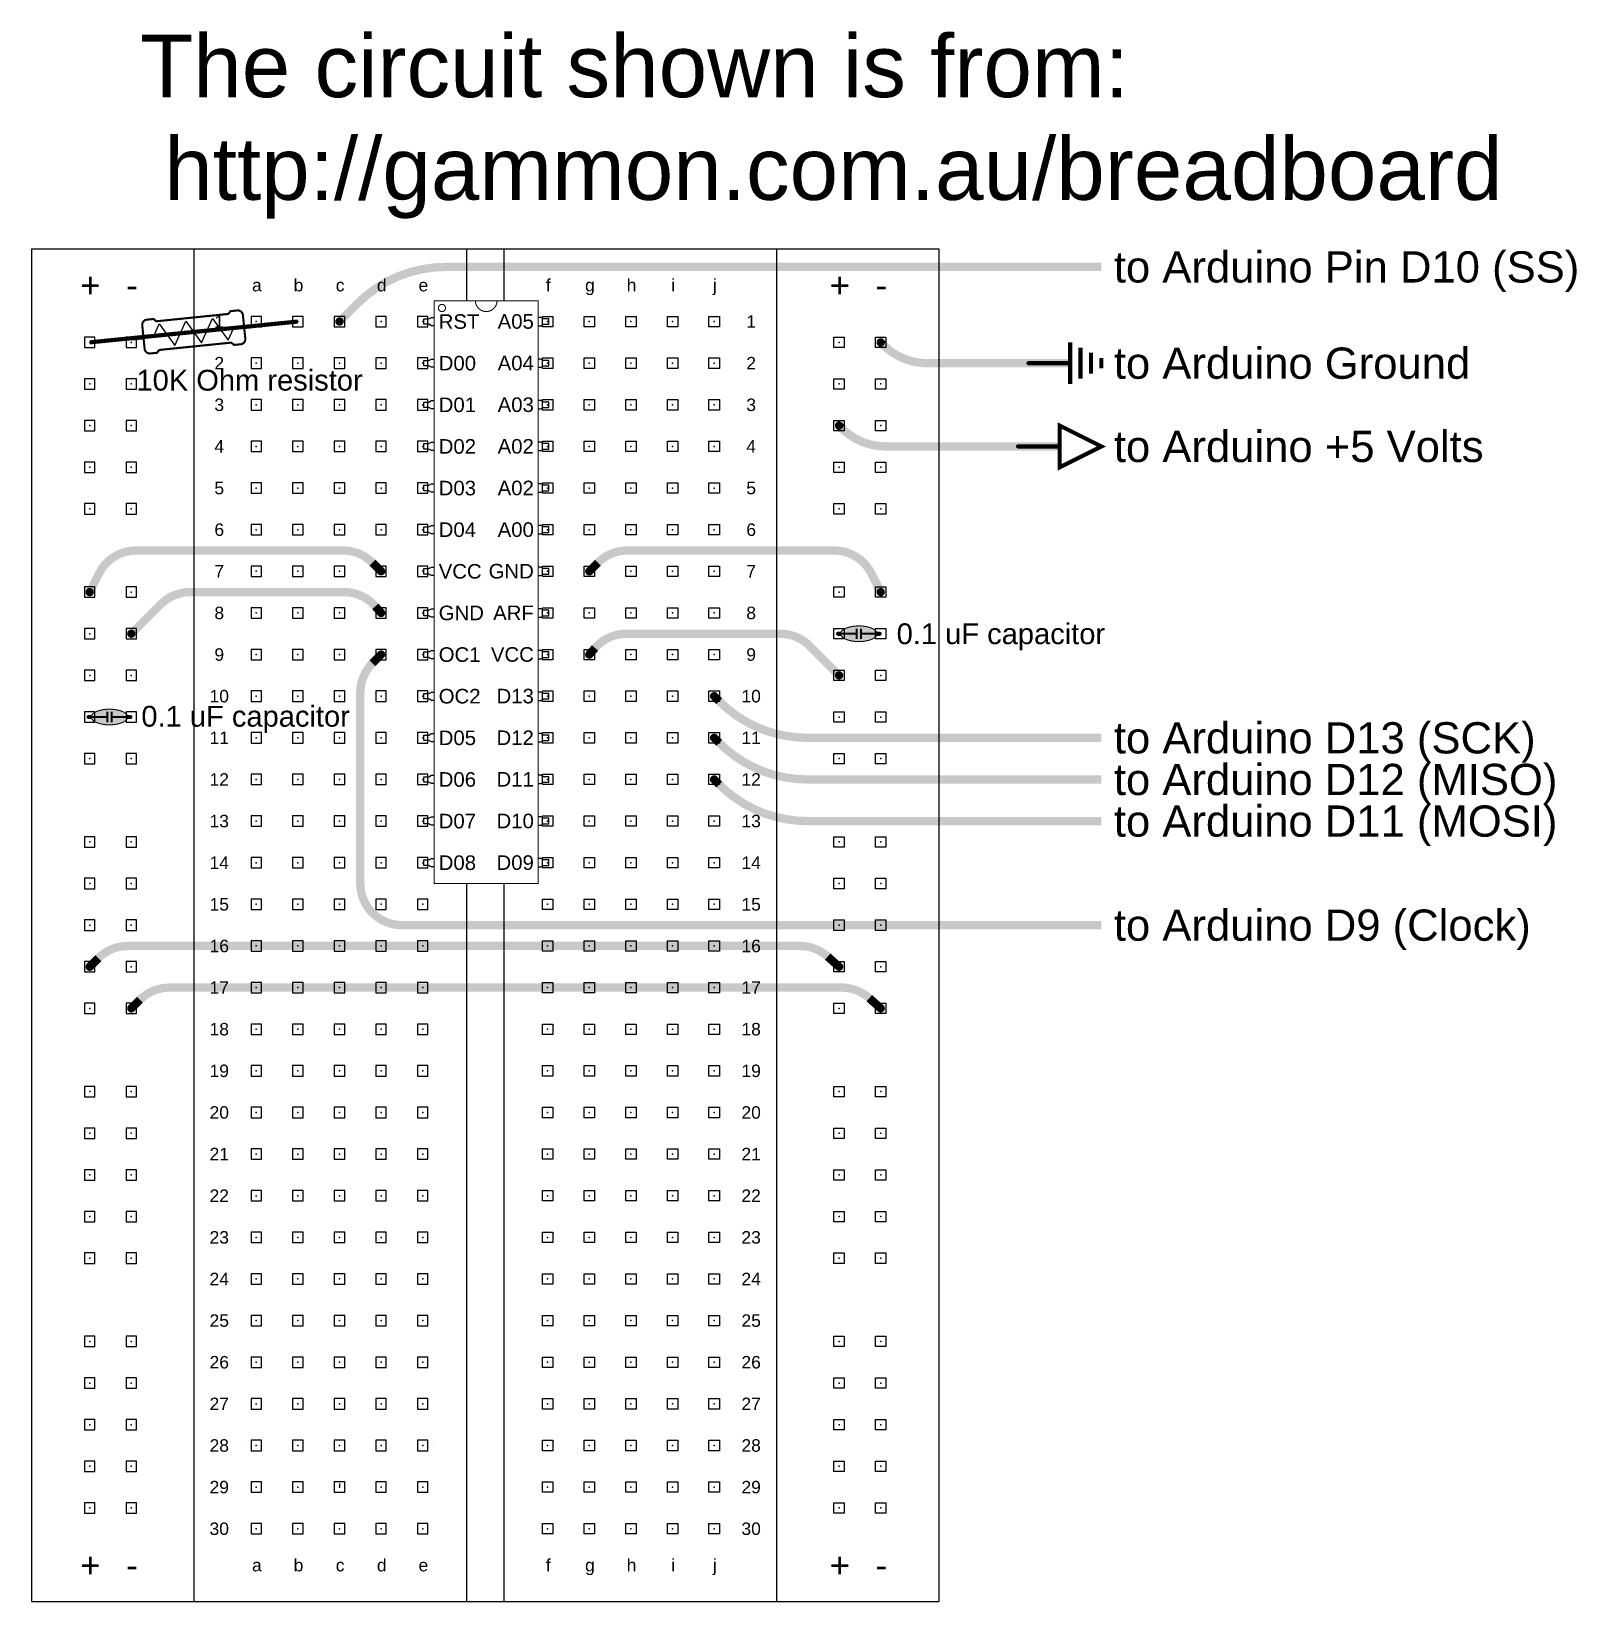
# Model space of a CAD drawing. Header units: inches. Extents: x -0.54 to 3.17, y -0.18 to 3.6.
import ezdxf
from ezdxf.enums import TextEntityAlignment as Align

# ---------------------------------------------------------------- set-up
doc = ezdxf.new("R2010")
doc.units = ezdxf.units.IN
doc.header["$MEASUREMENT"] = 0
for name, color, linetype in [('21', 251, 'Continuous'), ('23', 178, 'Continuous'), ('51', 251, 'Continuous'), ('breadboard', 7, 'Continuous'), ('tiepoints', 7, 'Continuous')]:
    doc.layers.add(name, color=color, linetype=linetype)
doc.styles.add('Arial', font='arial.ttf')
doc.styles.add('Pins', font='arial.ttf', dxfattribs={"height": 0.05})
doc.styles.get("Standard").update_dxf_attribs({"font": 'arial.ttf'})

# ---------------------------------------------------------------- blocks, each defined once
blk = doc.blocks.new('resistor_0.25W')
at = {"linetype": 'ByBlock', "const_width": 0.005}
for points in [[(-0.002499999999999947, 0, 1), (0.002499999999999947, 0, 1)], [(0.2974999999999999, 0, 1), (0.3024999999999998, 0, 1)]]:
    blk.add_lwpolyline(points, format="xyb", close=True, dxfattribs=at)
at = {"linetype": 'ByBlock'}
blk.add_lwpolyline([(0.02598399999999979, 0.000450003697971102), (0.05333930851312862, 0.000450003697971102), (0.06944942376094021, 0.02835354182297189), (0.1016696542565643, -0.02745353442702925), (0.1338898847521879, 0.02835354182297189), (0.1661101152478119, -0.02745353442702925), (0.1983303457434356, 0.02835354182297189), (0.2305505762390596, -0.02745353442702925), (0.2466606914868708, 0.000450003697971102), (0.274016, 0.000450003697971102)], dxfattribs=at)
at = {"layer": '21', "const_width": 0.005}
blk.add_lwpolyline([(0.02848427499999984, 0.000450003697971546), (0.02848427499999984, -0.02795542380202898, 0.414214), (0.04088584749999979, -0.04035699630202849), (0.05698820624999978, -0.04035699630202849), (0.06318899249999976, -0.03415621005202851), (0.2368110075000001, -0.03415621005202851), (0.24301179375, -0.04035699630202849), (0.2591141525, -0.04035699630202849, 0.4142140000000001), (0.271515725, -0.02795542380202898), (0.271515725, 0.000450003697971546), (0.271515725, 0.02885543119797207, 0.4142140000000001), (0.2591141525, 0.04125700369797158), (0.24301179375, 0.04125700369797158), (0.2368110075000001, 0.0350562174479716), (0.06318899249999976, 0.0350562174479716), (0.05698820624999978, 0.04125700369797158), (0.04088584749999979, 0.04125700369797158, 0.414214), (0.02848427499999984, 0.02885543119797207)], format="xyb", close=True, dxfattribs=at)
at = {"layer": '23'}
blk.add_point((0.1320998719468758, 0), dxfattribs=at)
at = {"layer": '51', "const_width": 0.01}
for points in [[(0, 0), (0.02598427499999989, 0)], [(0.2999999999999998, 0), (0.274016, 0)]]:
    blk.add_lwpolyline(points, dxfattribs=at)
blk = doc.blocks.new('Capacitor_Ceramic_Medium')
at = {"linetype": 'ByBlock'}
h = blk.add_hatch(color=256, dxfattribs=at)
h.set_gradient(color1=(204, 153, 0), color2=(204, 153, 0))
edge = h.paths.add_edge_path()
edge.add_arc((0.01508590605402468, 3.707971429900425e-17), 0.008835906054024147, 179.9999999999974, 201.8180385899302)
edge.add_arc((0.01589726564004941, 0.0003248170264237207), 0.009709868569518347, 201.8180385899265, 222.6195654429276)
edge.add_arc((0.03530072971656001, 0.01817944930769805), 0.03607807503237737, 222.6195654429278, 227.7217175041398)
edge.add_arc((0.01919233811901346, 0.0004630723684194357), 0.01213334091995693, 227.7217175041453, 236.5254875461952)
edge.add_arc((0.04223792070198168, 0.03531482447539884), 0.05391543638577519, 236.5254875461904, 240.9992406993115)
edge.add_arc((0.0288977087757528, 0.01124919723913729), 0.02639970145989336, 240.9992406993154, 247.3942944288367)
edge.add_arc((0.05134710245634665, 0.06516526791831868), 0.08480276605507339, 247.3942944288374, 250.0798491128972)
edge.add_arc((0.03555157707658841, 0.02157851313506107), 0.0384421813460944, 250.0798491128894, 254.0690229675877)
edge.add_arc((0.05304010023345895, 0.08284671022937291), 0.1021574889055486, 254.0690229675927, 256.0409881599076)
edge.add_arc((0.04545983196165286, 0.05235099289837446), 0.07073378379929623, 256.0409881599066, 258.4108903826905)
edge.add_arc((0.04376459847582723, 0.04408448260719378), 0.06229524073987771, 258.4108903826933, 260.6629222010046)
edge.add_arc((0.05912224024775892, 0.1374889582961257), 0.1569538549253773, 260.6629222010009, 262.0816500754882)
edge.add_arc((0.04780030635183129, 0.05608768107025709), 0.07476897723400103, 262.0816500754908, 266.4220830692503)
edge.add_arc((0.05000000000000209, 0.09126717170803293), 0.1100171717080328, 266.4220830692482, 269.9999999999991)
edge.add_arc((0.04999999999999844, 0.09126717170803293), 0.1100171717080328, 270.0000000000009, 273.5779169307518)
edge.add_arc((0.05219969364816925, 0.05608768107025709), 0.07476897723400103, 273.5779169307497, 277.9183499245092)
edge.add_arc((0.04087775975224162, 0.1374889582961257), 0.1569538549253773, 277.9183499245118, 279.337077798999)
edge.add_arc((0.05623540152417331, 0.04408448260719378), 0.06229524073987772, 279.3370777989954, 281.5891096173067)
edge.add_arc((0.05454016803834767, 0.05235099289837446), 0.07073378379929625, 281.5891096173095, 283.9590118400933)
edge.add_arc((0.04695989976654158, 0.08284671022937291), 0.1021574889055486, 283.9590118400923, 285.9309770324073)
edge.add_arc((0.06444842292341212, 0.02157851313506107), 0.0384421813460944, 285.9309770324123, 289.9201508871106)
edge.add_arc((0.04865289754365389, 0.06516526791831868), 0.08480276605507339, 289.9201508871028, 292.6057055711626)
edge.add_arc((0.07110229122424774, 0.01124919723913729), 0.02639970145989336, 292.6057055711634, 299.0007593006847)
edge.add_arc((0.05776207929801885, 0.03531482447539884), 0.05391543638577521, 299.0007593006885, 303.4745124538096)
edge.add_arc((0.08080766188098708, 0.0004630723684194357), 0.01213334091995693, 303.4745124538048, 312.2782824958547)
edge.add_arc((0.06469927028344052, 0.01817944930769805), 0.03607807503237737, 312.2782824958602, 317.3804345570722)
edge.add_arc((0.08410273435995112, 0.0003248170264237207), 0.009709868569518349, 317.3804345570724, 338.1819614100735)
edge.add_arc((0.08491409394597585, 3.729655473350135e-17), 0.008835906054024147, 338.1819614100698, 360.0000000000026)
edge.add_arc((0.08491409394597381, 4.568827954853916e-16), 0.008835906054026193, 359.9999999999999, 381.8180385899276)
edge.add_arc((0.08410273435995243, -0.0003248170264239748), 0.009709868569517556, 21.81803858993564, 42.61956544293391)
edge.add_arc((0.06469927028344044, -0.01817944930769814), 0.03607807503237751, 42.61956544292782, 47.7217175041398)
edge.add_arc((0.08080766188098681, -0.0004630723684197636), 0.01213334091995734, 47.72171750414546, 56.52548754619507)
edge.add_arc((0.05776207929802644, -0.03531482447539593), 0.05391543638576857, 56.52548754619541, 60.99924069931682)
edge.add_arc((0.07110229122424376, -0.01124919723913751), 0.0263997014598951, 60.99924069930753, 67.39429442882889)
edge.add_arc((0.04865289754365389, -0.06516526791831868), 0.08480276605507339, 67.3942944288375, 70.0798491128972)
edge.add_arc((0.06444842292341212, -0.02157851313506107), 0.0384421813460944, 70.07984911288939, 74.06902296758767)
edge.add_arc((0.04695989976654158, -0.08284671022937291), 0.1021574889055486, 74.06902296759273, 76.0409881599077)
edge.add_arc((0.05454016803834767, -0.05235099289837446), 0.07073378379929623, 76.0409881599067, 78.41089038269052)
edge.add_arc((0.05623540152417331, -0.04408448260719378), 0.06229524073987771, 78.4108903826933, 80.66292220100456)
edge.add_arc((0.04087775975224162, -0.1374889582961257), 0.1569538549253773, 80.66292220100094, 82.08165007548816)
edge.add_arc((0.05219969364816925, -0.05608768107025709), 0.07476897723400103, 82.08165007549074, 86.42208306925032)
edge.add_arc((0.04999999999999844, -0.09126717170803293), 0.1100171717080328, 86.42208306924819, 89.99999999999906)
edge.add_arc((0.05000000000000209, -0.09126717170803293), 0.1100171717080328, 90.00000000000097, 93.57791693075184)
edge.add_arc((0.04780030635183129, -0.05608768107025709), 0.07476897723400103, 93.57791693074971, 97.91834992450926)
edge.add_arc((0.05912224024775892, -0.1374889582961257), 0.1569538549253773, 97.91834992451184, 99.33707779899908)
edge.add_arc((0.04376459847582723, -0.04408448260719378), 0.06229524073987772, 99.33707779899544, 101.5891096173067)
edge.add_arc((0.04545983196165286, -0.05235099289837446), 0.07073378379929625, 101.5891096173095, 103.9590118400933)
edge.add_arc((0.05304010023345895, -0.08284671022937291), 0.1021574889055486, 103.9590118400923, 105.9309770324073)
edge.add_arc((0.03555157707658841, -0.02157851313506107), 0.0384421813460944, 105.9309770324124, 109.9201508871106)
edge.add_arc((0.05134710245634665, -0.06516526791831868), 0.08480276605507339, 109.9201508871028, 112.6057055711625)
edge.add_arc((0.02889770877575677, -0.01124919723913751), 0.0263997014598951, 112.6057055711711, 119.0007593006925)
edge.add_arc((0.04223792070197409, -0.03531482447539593), 0.05391543638576858, 119.0007593006832, 123.4745124538046)
edge.add_arc((0.01919233811901371, -0.0004630723684197636), 0.01213334091995734, 123.4745124538049, 132.2782824958545)
edge.add_arc((0.0353007297165601, -0.01817944930769814), 0.0360780750323775, 132.2782824958602, 137.3804345570722)
edge.add_arc((0.0158972656400481, -0.0003248170264239748), 0.009709868569517553, 137.3804345570661, 158.1819614100644)
edge.add_arc((0.01508590605402673, 4.570996359198887e-16), 0.008835906054026193, 158.1819614100724, 180.0000000000001)
for points, const_width in [([(-0.002499999999999947, 0, 1), (0.002499999999999947, 0, 1)], 0.005), ([(0.006250000000000533, 4.440892098500626e-16, 0.09548779162418883), (0.006882926005057133, -0.003283954036185754, 0.09101384659996174), (0.008752104430785224, -0.006249999999999645, 0.02226601665570742), (0.0110298500325916, -0.008514218432202014, 0.0384325991816595), (0.01250000000000062, -0.00965772663070652, 0.0195229103907084), (0.01609857354593913, -0.01184033230436876, 0.02791093019423914), (0.01875000000000071, -0.01312226647919568, 0.01171847923022673), (0.0224539327108495, -0.01456360936368872, 0.01740781260450907), (0.02499999999999991, -0.01538722137465509, 0.008604533679876377), (0.02839688361530923, -0.01629391925318702, 0.01034101777208953), (0.03125, -0.01694077317947329, 0.009826658801926362), (0.03365766843453333, -0.01738540419910928, 0.006190447224111048), (0.03750000000000009, -0.01796840339062289, 0.01894097628026837), (0.04313428453835311, -0.01853556059783656, 0.01561287612372306), (0.05000000000000027, -0.01874999999999982, 0.01561287612372306), (0.05686571546164743, -0.01853556059783656, 0.01894097628026837), (0.06250000000000044, -0.01796840339062289, 0.006190447224111048), (0.0663423315654672, -0.01738540419910928, 0.009826658801926362), (0.06875000000000053, -0.01694077317947329, 0.01034101777208953), (0.0716031163846913, -0.01629391925318702, 0.008604533679876377), (0.07500000000000062, -0.01538722137465509, 0.01740781260450907), (0.07754606728915103, -0.01456360936368872, 0.01171847923022673), (0.08124999999999982, -0.01312226647919568, 0.02791093019423914), (0.0839014264540614, -0.01184033230436876, 0.0195229103907084), (0.08749999999999991, -0.00965772663070652, 0.0384325991816595), (0.08897014996740893, -0.008514218432202014, 0.02226601665570742), (0.09124789556921531, -0.006249999999999645, 0.09101384659996174), (0.0931170739949434, -0.003283954036185754, 0.09548779162418883), (0.09375, 4.440892098500626e-16, 0.09548779162416632), (0.0931170739949434, 0.003283954036186643, 0.09101384659994947), (0.09124789556921531, 0.006249999999999645, 0.02226601665570734), (0.08897014996740893, 0.008514218432202014, 0.03843259918165819), (0.08749999999999991, 0.00965772663070652, 0.01952291039070973), (0.0839014264540614, 0.01184033230436832, 0.02791093019423914), (0.08124999999999982, 0.01312226647919568, 0.01171847923022673), (0.07754606728915103, 0.01456360936368872, 0.01740781260450907), (0.07500000000000062, 0.01538722137465509, 0.008604533679876377), (0.0716031163846913, 0.01629391925318702, 0.01034101777208953), (0.06875000000000053, 0.01694077317947329, 0.009826658801926362), (0.0663423315654672, 0.01738540419910928, 0.006190447224111048), (0.06250000000000044, 0.01796840339062289, 0.01894097628026837), (0.05686571546164743, 0.01853556059783656, 0.01561287612372306), (0.05000000000000027, 0.01874999999999982, 0.01561287612372306), (0.04313428453835311, 0.01853556059783656, 0.01894097628026837), (0.03750000000000009, 0.01796840339062289, 0.006190447224111048), (0.03365766843453333, 0.01738540419910928, 0.009826658801926362), (0.03125, 0.01694077317947329, 0.01034101777208953), (0.02839688361530923, 0.01629391925318702, 0.008604533679876377), (0.02499999999999991, 0.01538722137465509, 0.01740781260450907), (0.0224539327108495, 0.01456360936368872, 0.01171847923022673), (0.01875000000000071, 0.01312226647919568, 0.02791093019423914), (0.01609857354593913, 0.01184033230436832, 0.01952291039070973), (0.01250000000000062, 0.00965772663070652, 0.03843259918165819), (0.0110298500325916, 0.008514218432202014, 0.02226601665570734), (0.008752104430785224, 0.006249999999999645, 0.09101384659994947), (0.006882926005057133, 0.003283954036186643, 0.09548779162416632)], 0.0025), ([(0.09750000000000014, 0, 1), (0.1025, 0, 1)], 0.005)]:
    blk.add_lwpolyline(points, format="xyb", close=True, dxfattribs=dict(at, const_width=const_width))
for points in [[(0.006250000000000533, 8.881784197001252e-16, 0.005, 0.005, 0), (0.04500000000000037, 4.440892098500626e-16, 0.005, 0.005, 0)], [(0.05500000000000016, 4.440892098500626e-16, 0.005, 0.005, 0), (0.09375, 0, 0.005, 0.005, 0)]]:
    blk.add_lwpolyline(points, format="xyseb", dxfattribs=at)
at = {"layer": '21', "const_width": 0.005}
for points in [[(0.04500000000000037, -0.01249999999999973), (0.04500000000000037, 0.01250000000000018)], [(0.05500000000000016, -0.01249999999999973), (0.05500000000000016, 0.01250000000000018)]]:
    blk.add_lwpolyline(points, dxfattribs=at)
at = {"layer": '51', "const_width": 0.01}
for points in [[(0.006250000000000533, 0), (0, 0)], [(0.1000000000000001, 0), (0.09375, 0)]]:
    blk.add_lwpolyline(points, dxfattribs=at)
blk = doc.blocks.new('Dip_Chip_28_ATMEGA328')
at = {"linetype": 'ByBlock'}
blk.add_wipeout([(-0.04999999999999982, 0.27500000000000024), (-0.04999999999999993, 0.025000000000000355), (1.350000000000001, 0.025000000000000022), (1.350000000000001, 0.2749999999999999)], dxfattribs=at)
at = {"linetype": 'ByBlock', "const_width": 0.0025}
blk.add_lwpolyline([(-0.04999999999999987, 0.2750000000000001), (-0.04999999999999993, 0.02500000000000029), (1.350000000000001, 0.02499999999999994), (1.350000000000001, 0.2749999999999999)], close=True, dxfattribs=at)
at = {"linetype": 'ByBlock'}
for points in [[(0.009987925556656741, 0.2750000000000001), (0.009987925556656766, 0.2812500000000002), (0.006658617037771215, 0.2875000000000002), (0.006658617037771211, 0.3000000000000003), (-0.006658617037771064, 0.3000000000000003), (-0.006658617037771075, 0.2875000000000002), (-0.009987925556656618, 0.2812500000000002), (-0.009987925556656606, 0.2750000000000001)], [(0.1099879255566568, 0.2750000000000001), (0.1099879255566569, 0.2812500000000002), (0.1066586170377713, 0.2875000000000002), (0.1066586170377713, 0.3000000000000003), (0.09334138296222902, 0.3000000000000003), (0.09334138296222902, 0.2875000000000002), (0.09001207444334347, 0.2812500000000002), (0.09001207444334348, 0.2750000000000001)], [(0.2099879255566569, 0.2750000000000001), (0.209987925556657, 0.2812500000000001), (0.2066586170377714, 0.2875000000000001), (0.2066586170377714, 0.3000000000000002), (0.1933413829622291, 0.3000000000000002), (0.1933413829622291, 0.2875000000000001), (0.1900120744433436, 0.2812500000000001), (0.1900120744433436, 0.2750000000000001)], [(0.309987925556657, 0.2750000000000001), (0.309987925556657, 0.2812500000000001), (0.3066586170377715, 0.2875000000000001), (0.3066586170377715, 0.3000000000000002), (0.2933413829622292, 0.3000000000000002), (0.2933413829622292, 0.2875000000000001), (0.2900120744433436, 0.2812500000000001), (0.2900120744433436, 0.2750000000000001)], [(0.4099879255566571, 0.2750000000000001), (0.4099879255566571, 0.2812500000000001), (0.4066586170377716, 0.2875000000000001), (0.4066586170377716, 0.3000000000000002), (0.3933413829622293, 0.3000000000000002), (0.3933413829622293, 0.2875000000000001), (0.3900120744433437, 0.2812500000000001), (0.3900120744433437, 0.2750000000000001)], [(0.5099879255566571, 0.275), (0.5099879255566572, 0.28125), (0.5066586170377716, 0.2875), (0.5066586170377716, 0.3000000000000001), (0.4933413829622293, 0.3000000000000001), (0.4933413829622293, 0.2875), (0.4900120744433438, 0.28125), (0.4900120744433438, 0.275)], [(0.6099879255566572, 0.275), (0.6099879255566573, 0.28125), (0.6066586170377717, 0.2875), (0.6066586170377717, 0.3000000000000001), (0.5933413829622294, 0.3000000000000001), (0.5933413829622294, 0.2875), (0.5900120744433439, 0.28125), (0.5900120744433439, 0.275)], [(0.7099879255566572, 0.275), (0.7099879255566574, 0.28125), (0.7066586170377718, 0.2875), (0.7066586170377718, 0.3000000000000001), (0.6933413829622295, 0.3000000000000001), (0.6933413829622295, 0.2875), (0.690012074443344, 0.28125), (0.690012074443344, 0.275)], [(0.8099879255566573, 0.2749999999999999), (0.8099879255566574, 0.2812499999999999), (0.8066586170377719, 0.2875), (0.8066586170377719, 0.3), (0.7933413829622296, 0.3), (0.7933413829622296, 0.2875), (0.7900120744433441, 0.2812499999999999), (0.7900120744433441, 0.2749999999999999)], [(0.9099879255566574, 0.2749999999999999), (0.9099879255566574, 0.2812499999999999), (0.906658617037772, 0.2875), (0.906658617037772, 0.3), (0.8933413829622296, 0.3), (0.8933413829622296, 0.2875), (0.8900120744433442, 0.2812499999999999), (0.8900120744433442, 0.2749999999999999)], [(1.009987925556657, 0.2749999999999999), (1.009987925556658, 0.2812499999999999), (1.006658617037772, 0.2875), (1.006658617037772, 0.3), (0.9933413829622297, 0.3), (0.9933413829622297, 0.2875), (0.9900120744433443, 0.2812499999999999), (0.9900120744433443, 0.2749999999999999)], [(1.109987925556657, 0.2749999999999999), (1.109987925556658, 0.2812499999999999), (1.106658617037772, 0.2874999999999999), (1.106658617037772, 0.3), (1.09334138296223, 0.3), (1.09334138296223, 0.2874999999999999), (1.090012074443344, 0.2812499999999999), (1.090012074443344, 0.2749999999999999)], [(1.209987925556657, 0.2749999999999999), (1.209987925556658, 0.2812499999999999), (1.206658617037772, 0.2874999999999999), (1.206658617037772, 0.3), (1.19334138296223, 0.3), (1.19334138296223, 0.2874999999999999), (1.190012074443344, 0.2812499999999999), (1.190012074443344, 0.2749999999999999)], [(1.309987925556658, 0.2749999999999999), (1.309987925556658, 0.2812499999999999), (1.306658617037772, 0.2874999999999999), (1.306658617037772, 0.3), (1.29334138296223, 0.3), (1.29334138296223, 0.2874999999999999), (1.290012074443344, 0.2812499999999999), (1.290012074443344, 0.2749999999999999)], [(0.00998792555665668, 0.02500000000000024), (0.009987925556656702, 0.01875000000000021), (0.006658617037771149, 0.01250000000000018), (0.006658617037771137, 1.093914116541048e-16), (-0.006658617037771137, 1.126531932709265e-16), (-0.006658617037771142, 0.01250000000000018), (-0.009987925556656682, 0.01875000000000021), (-0.009987925556656667, 0.02500000000000025)], [(0.1099879255566568, 0.02500000000000022), (0.1099879255566568, 0.01875000000000018), (0.1066586170377712, 0.01250000000000015), (0.1066586170377712, 8.489847567115768e-17), (0.09334138296222895, 8.816025728797946e-17), (0.09334138296222895, 0.01250000000000016), (0.0900120744433434, 0.01875000000000019), (0.09001207444334342, 0.02500000000000022)], [(0.2099879255566569, 0.02500000000000019), (0.2099879255566569, 0.01875000000000016), (0.2066586170377713, 0.01250000000000013), (0.2066586170377713, 6.04055396882106e-17), (0.1933413829622291, 6.366732130503239e-17), (0.193341382962229, 0.01250000000000013), (0.1900120744433435, 0.01875000000000017), (0.1900120744433435, 0.0250000000000002)], [(0.3099879255566569, 0.02500000000000017), (0.3099879255566569, 0.01875000000000014), (0.3066586170377714, 0.0125000000000001), (0.3066586170377714, 3.59126037052635e-17), (0.2933413829622291, 3.91743853220853e-17), (0.2933413829622291, 0.01250000000000011), (0.2900120744433436, 0.01875000000000014), (0.2900120744433436, 0.02500000000000017)], [(0.409987925556657, 0.02500000000000014), (0.4099879255566571, 0.01875000000000011), (0.4066586170377715, 0.01250000000000008), (0.4066586170377715, 1.141966772231643e-17), (0.3933413829622292, 1.468144933913822e-17), (0.3933413829622292, 0.01250000000000008), (0.3900120744433437, 0.01875000000000011), (0.3900120744433437, 0.02500000000000015)], [(0.5099879255566571, 0.02500000000000012), (0.5099879255566572, 0.01875000000000009), (0.5066586170377716, 0.01250000000000005), (0.5066586170377716, -1.307326826063067e-17), (0.4933413829622293, -9.811486643808864e-18), (0.4933413829622293, 0.01250000000000006), (0.4900120744433438, 0.01875000000000009), (0.4900120744433438, 0.02500000000000012)], [(0.6099879255566572, 0.0250000000000001), (0.6099879255566573, 0.01875000000000006), (0.6066586170377717, 0.01250000000000003), (0.6066586170377717, -3.756620424357773e-17), (0.5933413829622294, -3.430442262675595e-17), (0.5933413829622294, 0.01250000000000003), (0.5900120744433439, 0.01875000000000007), (0.5900120744433439, 0.0250000000000001)], [(0.7099879255566572, 0.02500000000000007), (0.7099879255566574, 0.01875000000000003), (0.7066586170377718, 0.0125), (0.7066586170377718, -6.205914022652481e-17), (0.6933413829622295, -5.879735860970303e-17), (0.6933413829622295, 0.01250000000000001), (0.690012074443344, 0.01875000000000004), (0.690012074443344, 0.02500000000000007)], [(0.8099879255566573, 0.02500000000000005), (0.8099879255566574, 0.01875000000000001), (0.8066586170377719, 0.01249999999999998), (0.8066586170377719, -8.655207620947192e-17), (0.7933413829622296, -8.329029459265014e-17), (0.7933413829622296, 0.01249999999999998), (0.7900120744433441, 0.01875000000000002), (0.7900120744433441, 0.02500000000000005)], [(0.9099879255566574, 0.02500000000000002), (0.9099879255566574, 0.01874999999999999), (0.906658617037772, 0.01249999999999996), (0.906658617037772, -1.11045012192419e-16), (0.8933413829622296, -1.077832305755972e-16), (0.8933413829622296, 0.01249999999999996), (0.8900120744433442, 0.01874999999999999), (0.8900120744433442, 0.02500000000000003)], [(1.009987925556657, 0.025), (1.009987925556658, 0.01874999999999996), (1.006658617037772, 0.01249999999999993), (1.006658617037772, -1.355379481753661e-16), (0.9933413829622297, -1.322761665585443e-16), (0.9933413829622297, 0.01249999999999993), (0.9900120744433443, 0.01874999999999997), (0.9900120744433443, 0.025)], [(1.109987925556657, 0.02499999999999997), (1.109987925556658, 0.01874999999999994), (1.106658617037772, 0.01249999999999991), (1.106658617037772, -1.600308841583131e-16), (1.09334138296223, -1.567691025414914e-16), (1.09334138296223, 0.01249999999999991), (1.090012074443344, 0.01874999999999994), (1.090012074443344, 0.02499999999999998)], [(1.209987925556657, 0.02499999999999995), (1.209987925556658, 0.01874999999999992), (1.206658617037772, 0.01249999999999988), (1.206658617037772, -1.845238201412602e-16), (1.19334138296223, -1.812620385244385e-16), (1.19334138296223, 0.01249999999999989), (1.190012074443344, 0.01874999999999992), (1.190012074443344, 0.02499999999999995)], [(1.309987925556658, 0.02499999999999993), (1.309987925556658, 0.01874999999999989), (1.306658617037772, 0.01249999999999986), (1.306658617037772, -2.090167561242073e-16), (1.29334138296223, -2.057549745073855e-16), (1.29334138296223, 0.01249999999999986), (1.290012074443344, 0.0187499999999999), (1.290012074443344, 0.02499999999999993)]]:
    blk.add_lwpolyline(points, dxfattribs=at)
at = {"linetype": 'ByBlock', "const_width": 0.0025}
blk.add_lwpolyline([(-0.04999999999999991, 0.1240531750266811, 0.9999999999999999), (-0.04999999999999989, 0.1759468249733193)], format="xyb", dxfattribs=at)
blk.add_lwpolyline([(-0.02407895376763247, 0.04371803740209934, 0.9999999999999999), (-0.04123490517809797, 0.04371803740209934, 0.9999999999999999)], format="xyb", close=True, dxfattribs=at)
at = {"linetype": 'ByBlock', "style": 'Arial'}
for s, p in [(' A05', (-0.0002470868088639879, 0.2643618314522744)), ('A04', (0.09975291319113601, 0.2643618314522744)), ('A03', (0.199752913191136, 0.2643618314522744)), ('A02', (0.2997529131911361, 0.2643618314522744)), ('A02', (0.399752913191136, 0.2643618314522745)), ('A00', (0.499752913191136, 0.2643618314522744)), ('GND', (0.5997529131911361, 0.2643618314522745)), ('ARF', (0.6997529131911361, 0.2643618314522745)), ('VCC', (0.7997529131911361, 0.2643618314522745)), ('D13', (0.899752913191136, 0.2643618314522745)), ('D12', (0.999752913191136, 0.2643618314522745)), ('D11', (1.099752913191136, 0.2643618314522746)), ('D10', (1.199752913191136, 0.2643618314522746)), ('D09', (1.299752913191136, 0.2643618314522747))]:
    blk.add_text(s, height=0.035, rotation=90, dxfattribs=at).set_placement(p, align=Align.MIDDLE_RIGHT)
for s, p in [('RST', (2.193875838878985e-18, 0.03582871143592517)), ('D00', (0.1, 0.03582871143592519)), ('D01', (0.2, 0.0358287114359252)), ('D02', (0.3, 0.03582871143592523)), ('D03', (0.4, 0.03582871143592524)), ('D04', (0.5, 0.03582871143592527)), ('VCC', (0.6000000000000001, 0.03582871143592528)), ('GND', (0.7000000000000001, 0.0358287114359253)), ('OC1', (0.8, 0.03582871143592532)), ('OC2', (0.9, 0.03582871143592534)), ('D05', (1, 0.03582871143592535)), ('D06', (1.1, 0.03582871143592537)), ('D07', (1.2, 0.03582871143592539)), ('D08', (1.3, 0.03582871143592541))]:
    blk.add_text(s, height=0.035, rotation=90, dxfattribs=at).set_placement(p, align=Align.MIDDLE_LEFT)
blk = doc.blocks.new('TiePoint')
at = {"color": 1}
blk.add_lwpolyline([(0.01250000000000018, -0.01250000000000018), (0.01250000000000018, 0.01250000000000018), (-0.01250000000000018, 0.01250000000000018), (-0.01250000000000018, -0.01250000000000018)], close=True, dxfattribs=at)
at = {"color": 7}
blk.add_point((0, 0), dxfattribs=at)
blk = doc.blocks.new('breadboard (400)')
at = {"color": 7}
for p, q in [((-0.5399999999999999, 3.075), (-0.5399999999999996, -0.1750000000000004)), ((1.64, 3.075), (1.640000000000001, -0.1750000000000002))]:
    blk.add_line(p, q, dxfattribs=at)
at = {"layer": 'breadboard', "color": 0}
for p, q in [((-0.5399999999999998, 3.075), (1.64, 3.075)), ((-0.1499999999999996, 3.075000000000001), (-0.1499999999999996, -0.1750000000000003)), ((0.5050000000000003, 3.075000000000001), (0.5050000000000003, -0.1750000000000003)), ((0.5950000000000004, 3.075000000000001), (0.5950000000000004, -0.1750000000000003)), ((1.25, 3.075000000000001), (1.25, -0.1750000000000003)), ((-0.5399999999999996, -0.1750000000000003), (1.640000000000001, -0.1750000000000003))]:
    blk.add_line(p, q, dxfattribs=at)
at = {"layer": 'tiepoints', "color": 0}
for p in [(-7.10295143505465e-16, 2.9), (0.0999999999999993, 2.9), (0.1999999999999993, 2.9), (0.2999999999999993, 2.9), (0.3999999999999993, 2.9), (-0.4000000000000007, 2.850000000000001), (-0.3000000000000007, 2.850000000000001), (-6.858022075225179e-16, 2.8), (0.09999999999999933, 2.8), (0.1999999999999993, 2.8), (0.2999999999999994, 2.8), (0.3999999999999994, 2.8), (-0.4000000000000007, 2.750000000000001), (-0.3000000000000007, 2.750000000000001), (-6.613092715395707e-16, 2.700000000000001), (0.09999999999999934, 2.700000000000001), (0.1999999999999993, 2.700000000000001), (0.2999999999999994, 2.700000000000001), (0.3999999999999994, 2.700000000000001), (-0.4000000000000007, 2.650000000000001), (-0.3000000000000007, 2.650000000000001), (-6.368163355566236e-16, 2.6), (0.09999999999999937, 2.6), (0.1999999999999994, 2.6), (0.2999999999999994, 2.6), (0.3999999999999994, 2.6), (-0.4000000000000006, 2.550000000000001), (-0.3000000000000007, 2.550000000000001), (-6.123233995736765e-16, 2.5), (0.0999999999999994, 2.5), (0.1999999999999994, 2.5), (0.2999999999999994, 2.5), (0.3999999999999994, 2.5), (-0.4000000000000006, 2.45), (-0.3000000000000006, 2.45), (-5.878304635907294e-16, 2.4), (0.09999999999999942, 2.4), (0.1999999999999994, 2.4), (0.2999999999999994, 2.4), (0.3999999999999994, 2.4), (-5.633375276077825e-16, 2.3), (0.09999999999999944, 2.3), (0.1999999999999995, 2.3), (0.2999999999999995, 2.3), (0.3999999999999995, 2.3), (-0.4000000000000006, 2.250000000000001), (-0.3000000000000006, 2.250000000000001), (-5.388445916248356e-16, 2.2), (0.09999999999999946, 2.2), (0.1999999999999995, 2.2), (0.2999999999999995, 2.2), (0.3999999999999995, 2.2), (-0.4000000000000006, 2.150000000000001), (-0.3000000000000005, 2.150000000000001), (-5.143516556418885e-16, 2.1), (0.09999999999999949, 2.1), (0.1999999999999995, 2.1), (0.2999999999999995, 2.1), (0.3999999999999995, 2.1), (-0.4000000000000005, 2.050000000000001), (-0.3000000000000005, 2.050000000000001), (-4.898587196589414e-16, 2), (0.09999999999999952, 2), (0.1999999999999995, 2), (0.2999999999999995, 2), (0.3999999999999995, 2), (-0.4000000000000005, 1.950000000000001), (-0.3000000000000005, 1.950000000000001), (-4.653657836759943e-16, 1.9), (0.09999999999999953, 1.9), (0.1999999999999995, 1.9), (0.2999999999999996, 1.9), (0.3999999999999996, 1.9), (-0.4000000000000005, 1.850000000000001), (-0.3000000000000005, 1.850000000000001), (-4.408728476930472e-16, 1.8), (0.09999999999999956, 1.8), (0.1999999999999996, 1.8), (0.2999999999999996, 1.8), (0.3999999999999996, 1.8), (-4.163799117101001e-16, 1.7), (0.09999999999999959, 1.7), (0.1999999999999996, 1.7), (0.2999999999999996, 1.7), (0.3999999999999996, 1.7), (-0.4000000000000005, 1.650000000000001), (-0.3000000000000004, 1.650000000000001), (-3.91886975727153e-16, 1.6), (0.09999999999999962, 1.6), (0.1999999999999996, 1.6), (0.2999999999999997, 1.6), (0.3999999999999996, 1.6), (-0.4000000000000004, 1.550000000000001), (-0.3000000000000004, 1.550000000000001), (-3.67394039744206e-16, 1.5), (0.09999999999999964, 1.5), (0.1999999999999997, 1.5), (0.2999999999999997, 1.5), (0.3999999999999996, 1.5), (-0.4000000000000004, 1.450000000000001), (-0.3000000000000004, 1.450000000000001), (-3.429011037612589e-16, 1.4), (0.09999999999999966, 1.4), (0.1999999999999997, 1.4), (0.2999999999999997, 1.4), (0.3999999999999997, 1.4), (-0.4000000000000004, 1.350000000000001), (-0.3000000000000004, 1.350000000000001), (-3.184081677783118e-16, 1.3), (0.09999999999999969, 1.3), (0.1999999999999997, 1.3), (0.2999999999999997, 1.3), (0.3999999999999997, 1.3), (-0.4000000000000004, 1.250000000000001), (-0.3000000000000003, 1.250000000000001), (-2.939152317953647e-16, 1.2), (0.09999999999999971, 1.2), (0.1999999999999997, 1.2), (0.2999999999999998, 1.2), (0.3999999999999997, 1.2), (-2.694222958124178e-16, 1.1), (0.09999999999999974, 1.1), (0.1999999999999997, 1.1), (0.2999999999999998, 1.1), (0.3999999999999997, 1.1), (-0.4000000000000003, 1.050000000000001), (-0.3000000000000003, 1.050000000000001), (-2.449293598294707e-16, 1), (0.09999999999999976, 1), (0.1999999999999998, 1), (0.2999999999999998, 1), (0.3999999999999998, 1), (-0.4000000000000002, 0.9500000000000006), (-0.3000000000000003, 0.9500000000000006), (-2.204364238465236e-16, 0.8999999999999999), (0.09999999999999978, 0.8999999999999999), (0.1999999999999998, 0.8999999999999999), (0.2999999999999998, 0.8999999999999999), (0.3999999999999998, 0.8999999999999999), (-0.4000000000000002, 0.8500000000000005), (-0.3000000000000003, 0.8500000000000005), (-1.959434878635765e-16, 0.8000000000000003), (0.09999999999999981, 0.8000000000000003), (0.1999999999999998, 0.8000000000000003), (0.2999999999999998, 0.8000000000000003), (0.3999999999999998, 0.8000000000000003), (-0.4000000000000002, 0.7500000000000009), (-0.3000000000000002, 0.7500000000000009), (-1.714505518806295e-16, 0.7000000000000002), (0.09999999999999984, 0.7000000000000002), (0.1999999999999998, 0.7000000000000002), (0.2999999999999999, 0.7000000000000002), (0.3999999999999999, 0.7000000000000002), (-0.4000000000000002, 0.6500000000000008), (-0.3000000000000002, 0.6500000000000008), (-1.469576158976824e-16, 0.6000000000000001), (0.09999999999999985, 0.6000000000000001), (0.1999999999999999, 0.6000000000000001), (0.2999999999999999, 0.6000000000000001), (0.3999999999999999, 0.6000000000000001), (-1.224646799147353e-16, 0.5), (0.09999999999999988, 0.5), (0.1999999999999999, 0.5), (0.2999999999999999, 0.5), (0.3999999999999999, 0.5), (-0.4000000000000001, 0.4500000000000006), (-0.3000000000000002, 0.4500000000000006), (-9.797174393178824e-17, 0.3999999999999999), (0.09999999999999991, 0.3999999999999999), (0.1999999999999999, 0.3999999999999999), (0.2999999999999999, 0.3999999999999999), (0.3999999999999999, 0.3999999999999999), (-0.4000000000000001, 0.3500000000000005), (-0.3000000000000001, 0.3500000000000005), (-7.347880794884123e-17, 0.3), (0.09999999999999994, 0.3), (0.1999999999999999, 0.3), (0.3, 0.3), (0.4, 0.3), (-0.4000000000000001, 0.2500000000000007), (-0.3000000000000001, 0.2500000000000007), (-4.898587196589412e-17, 0.2), (0.09999999999999995, 0.2), (0.2, 0.2), (0.3, 0.2), (0.4, 0.2), (-0.4000000000000001, 0.1500000000000006), (-0.3, 0.1500000000000006), (-2.449293598294711e-17, 0.1000000000000001), (0.09999999999999998, 0.1000000000000001), (0.2, 0.1000000000000001), (0.3, 0.1000000000000001), (0.4, 0.1000000000000001), (-0.4, 0.05000000000000071), (-0.3, 0.05000000000000071), (0, 0), (0.1, 0), (0.2, 0), (0.3, 0), (0.4, 0)]:
    blk.add_blockref('TiePoint', p, dxfattribs=at)
at = {"layer": 'tiepoints', "color": 0, "xscale": -1}
for p in [(0.7000000000000001, 2.9), (0.8, 2.9), (0.9000000000000001, 2.9), (1, 2.9), (1.1, 2.9), (1.400000000000001, 2.850000000000001), (1.500000000000001, 2.850000000000001), (0.7000000000000001, 2.8), (0.8, 2.8), (0.9000000000000001, 2.8), (1, 2.8), (1.1, 2.8), (1.400000000000001, 2.750000000000001), (1.500000000000001, 2.750000000000001), (0.7000000000000001, 2.700000000000001), (0.8, 2.700000000000001), (0.9000000000000001, 2.700000000000001), (1, 2.700000000000001), (1.1, 2.700000000000001), (1.400000000000001, 2.650000000000001), (1.500000000000001, 2.650000000000001), (0.7000000000000001, 2.6), (0.8, 2.6), (0.9000000000000001, 2.6), (1, 2.6), (1.1, 2.6), (1.400000000000001, 2.550000000000001), (1.500000000000001, 2.550000000000001), (0.7000000000000001, 2.5), (0.8, 2.5), (0.9000000000000001, 2.5), (1, 2.5), (1.1, 2.5), (1.400000000000001, 2.45), (1.500000000000001, 2.45), (0.7000000000000002, 2.4), (0.8000000000000002, 2.4), (0.9000000000000002, 2.4), (1, 2.4), (1.1, 2.4), (0.7000000000000002, 2.3), (0.8000000000000002, 2.3), (0.9000000000000002, 2.3), (1, 2.3), (1.1, 2.3), (1.400000000000001, 2.250000000000001), (1.500000000000001, 2.250000000000001), (0.7000000000000002, 2.2), (0.8000000000000002, 2.2), (0.9000000000000002, 2.2), (1, 2.2), (1.1, 2.2), (1.400000000000001, 2.150000000000001), (1.500000000000001, 2.150000000000001), (0.7000000000000002, 2.1), (0.8000000000000002, 2.1), (0.9000000000000002, 2.1), (1, 2.1), (1.1, 2.1), (1.400000000000001, 2.050000000000001), (1.500000000000001, 2.050000000000001), (0.7000000000000003, 2), (0.8000000000000003, 2), (0.9000000000000004, 2), (1, 2), (1.1, 2), (1.400000000000001, 1.950000000000001), (1.500000000000001, 1.950000000000001), (0.7000000000000003, 1.9), (0.8000000000000003, 1.9), (0.9000000000000004, 1.9), (1, 1.9), (1.1, 1.9), (1.400000000000001, 1.850000000000001), (1.500000000000001, 1.850000000000001), (0.7000000000000003, 1.8), (0.8000000000000003, 1.8), (0.9000000000000004, 1.8), (1, 1.8), (1.1, 1.8), (0.7000000000000003, 1.7), (0.8000000000000003, 1.7), (0.9000000000000004, 1.7), (1, 1.7), (1.1, 1.7), (1.400000000000001, 1.650000000000001), (1.500000000000001, 1.650000000000001), (0.7000000000000003, 1.6), (0.8000000000000003, 1.6), (0.9000000000000004, 1.6), (1, 1.6), (1.1, 1.6), (1.400000000000001, 1.550000000000001), (1.500000000000001, 1.550000000000001), (0.7000000000000004, 1.5), (0.8000000000000004, 1.5), (0.9000000000000005, 1.5), (1, 1.5), (1.1, 1.5), (1.400000000000001, 1.450000000000001), (1.500000000000001, 1.450000000000001), (0.7000000000000004, 1.4), (0.8000000000000004, 1.4), (0.9000000000000005, 1.4), (1, 1.4), (1.1, 1.4), (1.400000000000001, 1.350000000000001), (1.500000000000001, 1.350000000000001), (0.7000000000000004, 1.3), (0.8000000000000004, 1.3), (0.9000000000000005, 1.3), (1, 1.3), (1.100000000000001, 1.3), (1.400000000000001, 1.250000000000001), (1.500000000000001, 1.250000000000001), (0.7000000000000004, 1.2), (0.8000000000000004, 1.2), (0.9000000000000005, 1.2), (1, 1.2), (1.100000000000001, 1.2), (0.7000000000000005, 1.1), (0.8000000000000005, 1.1), (0.9000000000000006, 1.1), (1, 1.1), (1.100000000000001, 1.1), (1.400000000000001, 1.050000000000001), (1.500000000000001, 1.050000000000001), (0.7000000000000005, 1), (0.8000000000000005, 1), (0.9000000000000006, 1), (1, 1), (1.100000000000001, 1), (1.400000000000001, 0.9500000000000007), (1.500000000000001, 0.9500000000000007), (0.7000000000000005, 0.8999999999999999), (0.8000000000000005, 0.8999999999999999), (0.9000000000000006, 0.8999999999999999), (1, 0.8999999999999999), (1.100000000000001, 0.8999999999999999), (1.400000000000001, 0.8500000000000006), (1.500000000000001, 0.8500000000000006), (0.7000000000000005, 0.8000000000000003), (0.8000000000000005, 0.8000000000000003), (0.9000000000000006, 0.8000000000000003), (1, 0.8000000000000003), (1.100000000000001, 0.8000000000000003), (1.400000000000001, 0.750000000000001), (1.500000000000001, 0.750000000000001), (0.7000000000000005, 0.7000000000000002), (0.8000000000000005, 0.7000000000000002), (0.9000000000000006, 0.7000000000000002), (1, 0.7000000000000002), (1.100000000000001, 0.7000000000000002), (1.400000000000001, 0.6500000000000009), (1.500000000000001, 0.6500000000000009), (0.7000000000000006, 0.6000000000000001), (0.8000000000000006, 0.6000000000000001), (0.9000000000000007, 0.6000000000000001), (1, 0.6000000000000001), (1.100000000000001, 0.6000000000000001), (0.7000000000000006, 0.5), (0.8000000000000006, 0.5), (0.9000000000000007, 0.5), (1, 0.5), (1.100000000000001, 0.5), (1.400000000000001, 0.4500000000000007), (1.500000000000001, 0.4500000000000007), (0.7000000000000006, 0.3999999999999999), (0.8000000000000006, 0.3999999999999999), (0.9000000000000007, 0.3999999999999999), (1.000000000000001, 0.3999999999999999), (1.100000000000001, 0.3999999999999999), (1.400000000000001, 0.3500000000000006), (1.500000000000001, 0.3500000000000006), (0.7000000000000006, 0.3), (0.8000000000000006, 0.3), (0.9000000000000007, 0.3), (1.000000000000001, 0.3), (1.100000000000001, 0.3), (1.400000000000001, 0.2500000000000008), (1.500000000000001, 0.2500000000000008), (0.7000000000000007, 0.2), (0.8000000000000007, 0.2), (0.9000000000000008, 0.2), (1.000000000000001, 0.2), (1.100000000000001, 0.2), (1.400000000000001, 0.1500000000000007), (1.500000000000001, 0.1500000000000007), (0.7000000000000007, 0.1000000000000001), (0.8000000000000007, 0.1000000000000001), (0.9000000000000008, 0.1000000000000001), (1.000000000000001, 0.1000000000000001), (1.100000000000001, 0.1000000000000001), (1.400000000000001, 0.05000000000000081), (1.500000000000001, 0.05000000000000085), (0.7000000000000007, 0), (0.8000000000000007, 0), (0.9000000000000008, 0), (1.000000000000001, 0), (1.100000000000001, 0)]:
    blk.add_blockref('TiePoint', p, dxfattribs=at)
at = {"layer": 'breadboard', "color": 254, "style": 'Pins'}
for s, height, p in [('+', 0.06, (-0.3984400000000007, 2.98744)), ('-', 0.06, (-0.2984400000000007, 2.98744)), ('a', 0.03, (0.001559999999999284, 2.98744)), ('b', 0.03, (0.1015599999999993, 2.98744)), ('c', 0.03, (0.2015599999999993, 2.98744)), ('d', 0.03, (0.3015599999999993, 2.98744)), ('e', 0.03, (0.4015599999999993, 2.98744)), ('f', 0.03, (0.70156, 2.98744)), ('g', 0.03, (0.80156, 2.98744)), ('h', 0.03, (0.9015600000000001, 2.98744)), ('i', 0.03, (1.00156, 2.98744)), ('j', 0.03, (1.10156, 2.98744)), ('+', 0.06, (1.401560000000001, 2.98744)), ('-', 0.06, (1.501560000000001, 2.98744)), ('1', 0.03, (-0.08880000000000095, 2.90005)), ('1', 0.03, (1.188800000000002, 2.90005)), ('2', 0.03, (-0.08880000000000092, 2.80005)), ('2', 0.03, (1.188800000000002, 2.80005)), ('3', 0.03, (-0.0888000000000009, 2.700050000000001)), ('3', 0.03, (1.188800000000002, 2.700050000000001)), ('4', 0.03, (-0.08880000000000088, 2.60005)), ('4', 0.03, (1.188800000000002, 2.60005)), ('5', 0.03, (-0.08880000000000085, 2.500049999999999)), ('5', 0.03, (1.188800000000002, 2.500049999999999)), ('6', 0.03, (-0.08880000000000082, 2.40005)), ('6', 0.03, (1.188800000000002, 2.40005)), ('7', 0.03, (-0.08880000000000081, 2.30005)), ('7', 0.03, (1.188800000000002, 2.30005)), ('8', 0.03, (-0.08880000000000078, 2.20005)), ('8', 0.03, (1.188800000000002, 2.20005)), ('9', 0.03, (-0.08880000000000075, 2.10005)), ('9', 0.03, (1.188800000000001, 2.10005)), ('10', 0.03, (-0.08880000000000073, 2.00005)), ('10', 0.03, (1.188800000000001, 2.00005)), ('11', 0.03, (-0.08880000000000071, 1.90005)), ('11', 0.03, (1.188800000000001, 1.90005)), ('12', 0.03, (-0.08880000000000068, 1.80005)), ('12', 0.03, (1.188800000000001, 1.80005)), ('13', 0.03, (-0.08880000000000066, 1.70005)), ('13', 0.03, (1.188800000000001, 1.70005)), ('14', 0.03, (-0.08880000000000063, 1.60005)), ('14', 0.03, (1.188800000000001, 1.60005)), ('15', 0.03, (-0.0888000000000006, 1.50005)), ('15', 0.03, (1.188800000000001, 1.50005)), ('16', 0.03, (-0.08880000000000059, 1.40005)), ('16', 0.03, (1.188800000000001, 1.40005)), ('17', 0.03, (-0.08880000000000056, 1.30005)), ('17', 0.03, (1.188800000000001, 1.30005)), ('18', 0.03, (-0.08880000000000053, 1.20005)), ('18', 0.03, (1.188800000000001, 1.20005)), ('19', 0.03, (-0.0888000000000005, 1.10005)), ('19', 0.03, (1.188800000000001, 1.10005)), ('20', 0.03, (-0.08880000000000049, 1.00005)), ('20', 0.03, (1.188800000000001, 1.00005)), ('21', 0.03, (-0.08880000000000046, 0.9000499999999998)), ('21', 0.03, (1.188800000000001, 0.9000499999999998)), ('22', 0.03, (-0.08880000000000043, 0.8000500000000001)), ('22', 0.03, (1.188800000000001, 0.8000500000000001)), ('23', 0.03, (-0.0888000000000004, 0.7000500000000001)), ('23', 0.03, (1.188800000000001, 0.7000500000000001)), ('24', 0.03, (-0.08880000000000039, 0.60005)), ('24', 0.03, (1.188800000000001, 0.60005)), ('25', 0.03, (-0.08880000000000036, 0.5000499999999999)), ('25', 0.03, (1.188800000000001, 0.5000499999999999)), ('26', 0.03, (-0.08880000000000034, 0.4000499999999998)), ('26', 0.03, (1.188800000000001, 0.4000499999999998)), ('27', 0.03, (-0.08880000000000031, 0.3000499999999999)), ('27', 0.03, (1.188800000000001, 0.3000499999999999)), ('28', 0.03, (-0.0888000000000003, 0.2000499999999998)), ('28', 0.03, (1.188800000000001, 0.2000499999999998)), ('29', 0.03, (-0.08880000000000027, 0.10005)), ('29', 0.03, (1.188800000000001, 0.10005)), ('30', 0.03, (-0.08880000000000024, 4.999999999988347e-05)), ('30', 0.03, (1.188800000000001, 4.999999999988347e-05)), ('+', 0.06, (-0.3984400000000007, -0.0874400000000004)), ('b', 0.03, (0.1015599999999993, -0.08743999999999952)), ('d', 0.03, (0.3015599999999993, -0.08743999999999952)), ('f', 0.03, (0.70156, -0.08743999999999952)), ('h', 0.03, (0.9015600000000001, -0.08743999999999952)), ('i', 0.03, (1.00156, -0.08743999999999952)), ('j', 0.03, (1.10156, -0.08743999999999952)), ('+', 0.06, (1.401560000000001, -0.08743999999999988)), ('-', 0.06, (-0.2984400000000007, -0.0874400000000004)), ('a', 0.03, (0.001559999999999284, -0.08743999999999952)), ('c', 0.03, (0.2015599999999993, -0.08743999999999952)), ('e', 0.03, (0.4015599999999993, -0.08743999999999952)), ('g', 0.03, (0.80156, -0.08743999999999952)), ('-', 0.06, (1.501560000000001, -0.08743999999999988))]:
    blk.add_text(s, height=height, dxfattribs=at).set_placement(p, align=Align.MIDDLE_CENTER)
blk = doc.blocks.new('Ground')
at = {"color": 0, "linetype": 'ByBlock', "lineweight": -2, "const_width": 0.01}
for points in [[(0.09999999999999964, -0.04999999999999938), (0.09999999999999964, 0.05000000000000071)], [(0.125, -0.0374999999999992), (0.125, 0.03750000000000053)], [(0.1499999999999999, -0.02499999999999902), (0.1499999999999999, 0.0250000000000008)], [(0.1749999999999998, -0.01249999999999929), (0.1749999999999998, 0.01250000000000062)]]:
    blk.add_lwpolyline(points, dxfattribs=at)
at = {"color": 0, "linetype": 'ByBlock', "lineweight": -2, "const_width": 0.005}
blk.add_lwpolyline([(0, -0.002499999999999947, 1), (0, 0.002499999999999947, 1)], format="xyb", close=True, dxfattribs=at)
at = {"layer": '21', "color": 0, "linetype": 'ByBlock', "lineweight": -2, "const_width": 0.01}
blk.add_lwpolyline([(0.09999999999999964, 0), (0, 0)], dxfattribs=at)
blk = doc.blocks.new('Power_DC')
at = {"color": 0, "linetype": 'ByBlock', "lineweight": -2, "const_width": 0.005}
blk.add_lwpolyline([(-0.0025, 0, 1), (0.0025, 0, 1)], format="xyb", close=True, dxfattribs=at)
at = {"layer": '21', "color": 0, "linetype": 'ByBlock', "lineweight": -2, "const_width": 0.01}
blk.add_lwpolyline([(0.1999999999999997, -3.673940397442055e-17), (0.09999999999999963, -0.04999999999999984), (0.09999999999999966, 0.0499999999999998)], close=True, dxfattribs=at)
blk.add_lwpolyline([(0.09999999999999964, -1.836970198721023e-17), (0, 0)], dxfattribs=at)

msp = doc.modelspace()

# ---------------------------------------------------------------- linework, layer by layer
for p, q in [((-0.02342500000000006, 0.2), (-0.02342500000000006, 0.1999999999999998)), ((-0.00669300000000006, 0.2), (-0.006693000000000057, 0.1999999999999998)), ((0.406693, 0.2000000000000001), (0.4066930000000001, 0.1999999999999998)), ((0.4234249999999998, 0.2000000000000001), (0.4234249999999999, 0.1999999999999999)), ((0.2, 0.1084650000000001), (0.2, 0.1000000000000001))]:
    msp.add_line(p, q)
at = {"const_width": 0.01}
msp.add_lwpolyline([(-0.4000000000000007, 2.850000000000001), (0.0999999999999993, 2.9)], dxfattribs=at)
at = {"color": 155, "const_width": 0.01}
msp.add_lwpolyline([(0.1949999999999993, 2.9, 1), (0.2049999999999993, 2.9, 1)], format="xyb", close=True, dxfattribs=at)
at = {"color": 5}
msp.add_lwpolyline([(1.500000000000001, 2.850000000000001, 0.02, 0.02, 0), (1.506066017177983, 2.843933982822018, 0.02, 0.02, 0.1989123673796585), (1.612132034355966, 2.8, 0.02, 0.02, 0), (1.954999999999999, 2.8, 0.02, 0.02, 0)], format="xyseb", dxfattribs=at)
at = {"color": 5, "const_width": 0.01}
for points in [[(1.495000000000001, 2.850000000000001, 1), (1.505000000000001, 2.850000000000001, 1)], [(0.7950000000000002, 2.3, 1), (0.8050000000000002, 2.3, 1)], [(1.495000000000001, 2.250000000000001, 1), (1.505000000000001, 2.250000000000001, 1)], [(0.2949999999999995, 2.2, 1), (0.3049999999999995, 2.2, 1)], [(-0.3050000000000005, 2.150000000000001, 1), (-0.2950000000000005, 2.150000000000001, 1)], [(-0.3050000000000001, 1.25, 1), (-0.2950000000000001, 1.25, 1)], [(1.495000000000002, 1.250000000000001, 1), (1.505000000000001, 1.250000000000001, 1)]]:
    msp.add_lwpolyline(points, format="xyb", close=True, dxfattribs=at)
at = {"color": 1}
msp.add_lwpolyline([(1.400000000000001, 2.650000000000001, 0.02, 0.02, 0), (1.406066017177983, 2.643933982822019, 0.02, 0.02, 0.1989123673796589), (1.512132034355966, 2.600000000000001, 0.02, 0.02, 0), (1.929999999999999, 2.600000000000001, 0.02, 0.02, 0)], format="xyseb", dxfattribs=at)
at = {"color": 1, "const_width": 0.01}
for points in [[(1.395000000000001, 2.650000000000001, 1), (1.405000000000001, 2.650000000000001, 1)], [(0.2949999999999995, 2.3, 1), (0.3049999999999995, 2.3, 1)], [(-0.4050000000000006, 2.250000000000001, 1), (-0.3950000000000006, 2.250000000000001, 1)], [(0.795000000000001, 2.1, 1), (0.805000000000001, 2.1, 1)], [(1.395000000000001, 2.050000000000001, 1), (1.405000000000001, 2.050000000000001, 1)], [(-0.4050000000000002, 1.350000000000001, 1), (-0.3950000000000002, 1.350000000000001, 1)], [(1.395000000000002, 1.350000000000001, 1), (1.405000000000001, 1.350000000000001, 1)]]:
    msp.add_lwpolyline(points, format="xyb", close=True, dxfattribs=at)
at = {"color": 1, "const_width": 0.02}
for points in [[(0.2999999999999995, 2.3), (0.2792893218813446, 2.320710678118655, 0.1989123673796573), (0.2085786437626901, 2.35), (-0.2881966011250114, 2.35, 0.284079043840412), (-0.3776393202250029, 2.294721359549996), (-0.4000000000000006, 2.250000000000001)], [(1.400000000000001, 2.050000000000001), (1.329289321881347, 2.120710678118654, 0.1989123673796582), (1.258578643762692, 2.15), (0.8891268226591842, 2.15, 0.2162719376483632), (0.8138691531884961, 2.115850460786851), (0.800000000000001, 2.1)], [(1.400000000000001, 1.350000000000001), (1.372607278556526, 1.374515593044383, 0.1845606528170359), (1.305918251023924, 1.400000000000001), (-0.3085786437626908, 1.400000000000001, 0.1989123673796582), (-0.3792893218813456, 1.370710678118655), (-0.4000000000000002, 1.350000000000001)]]:
    msp.add_lwpolyline(points, format="xyb", dxfattribs=at)
at = {"color": 5, "const_width": 0.02}
for points in [[(0.8000000000000006, 2.3), (0.8207106781186555, 2.320710678118655, -0.1989123673796573), (0.89142135623731, 2.35), (1.388196601125012, 2.35, -0.284079043840412), (1.477639320225003, 2.294721359549996), (1.500000000000001, 2.250000000000001)], [(-0.3000000000000005, 2.150000000000001), (-0.2292893218813468, 2.220710678118655, -0.1989123673796582), (-0.158578643762692, 2.25), (0.2108731773408163, 2.25, -0.2162719376483632), (0.2861308468115045, 2.215850460786851), (0.2999999999999995, 2.2)], [(1.500000000000002, 1.250000000000001), (1.472607278556526, 1.274515593044383, 0.1845606528170359), (1.405918251023925, 1.300000000000001), (-0.2085786437626903, 1.300000000000001, 0.1989123673796582), (-0.2792893218813451, 1.270710678118655), (-0.3000000000000001, 1.25)]]:
    msp.add_lwpolyline(points, format="xyb", dxfattribs=at)
at = {"color": 2, "const_width": 0.01}
msp.add_lwpolyline([(0.2949999999999995, 2.1, 1), (0.3049999999999995, 2.1, 1)], format="xyb", close=True, dxfattribs=at)
msp.add_lwpolyline([(1.100000000000001, 2, 0.02, 0.02, 0), (1.112132034355964, 1.987867965644036, 0.02, 0.02, 0.1989123673796585), (1.324264068711929, 1.9, 0.02, 0.02, 0), (2.03, 1.9, 0.02, 0.02, 0)], format="xyseb")
at = {"const_width": 0.01}
msp.add_lwpolyline([(1.095, 2, 1), (1.105, 2, 1)], format="xyb", close=True, dxfattribs=at)
at = {"color": 40}
msp.add_lwpolyline([(1.1, 1.9, 0.02, 0.02, 0), (1.112132034355964, 1.887867965644036, 0.02, 0.02, 0.1989123673796585), (1.324264068711929, 1.8, 0.02, 0.02, 0), (2.03, 1.8, 0.02, 0.02, 0)], format="xyseb", dxfattribs=at)
at = {"color": 40, "const_width": 0.01}
msp.add_lwpolyline([(1.095, 1.9, 1), (1.105, 1.9, 1)], format="xyb", close=True, dxfattribs=at)
at = {"color": 9}
msp.add_lwpolyline([(1.1, 1.8, 0.02, 0.02, 0), (1.112132034355964, 1.787867965644036, 0.02, 0.02, 0.1989123673796585), (1.324264068711929, 1.7, 0.02, 0.02, 0), (2.03, 1.7, 0.02, 0.02, 0)], format="xyseb", dxfattribs=at)
at = {"color": 9, "const_width": 0.01}
msp.add_lwpolyline([(1.095, 1.8, 1), (1.105, 1.8, 1)], format="xyb", close=True, dxfattribs=at)

# ---------------------------------------------------------------- block references
for name, p in [('breadboard (400)', (0, 0)), ('Capacitor_Ceramic_Medium', (1.397500000000001, 2.150000000000001)), ('Capacitor_Ceramic_Medium', (-0.4025000000000005, 1.95))]:
    msp.add_blockref(name, p)
at = {"rotation": 5.8268046552213}
msp.add_blockref('resistor_0.25W', (-0.2991793132766913, 2.859324063229817), dxfattribs=at)
at = {"color": 5, "rotation": 360}
msp.add_blockref('Ground', (1.855, 2.8), dxfattribs=at)
at = {"color": 1}
msp.add_blockref('Power_DC', (1.83, 2.600000000000001), dxfattribs=at)

# ---------------------------------------------------------------- texts
for s, p in [('The circuit shown is from:', (-0.2792985613598757, 3.439005872297458)), (' http://gammon.com.au/breadboard', (-0.2792985613598757, 3.192332677165354))]:
    msp.add_text(s, height=0.15).set_placement(p)
for s, height, p in [('to Arduino Pin D10 (SS)', 0.07500000000000001, (2.0599738840294, 3.03125)), ('to Arduino Ground', 0.07500000000000001, (2.0599738840294, 2.800000000000001)), ('10K Ohm resistor', 0.05, (-0.2877053639764634, 2.759102259919915)), ('to Arduino +5 Volts', 0.07500000000000001, (2.0599738840294, 2.600000000000001)), ('0.1 uF capacitor', 0.05, (1.538291969339042, 2.150000000000001)), ('0.1 uF capacitor', 0.05, (-0.275898505157684, 1.951819675890326)), ('to Arduino D13 (SCK)', 0.07500000000000001, (2.0599738840294, 1.9)), ('to Arduino D12 (MISO)', 0.07500000000000001, (2.0599738840294, 1.8)), ('to Arduino D11 (MOSI)', 0.07500000000000001, (2.059973884029401, 1.7)), ('to Arduino D9 (Clock)', 0.07500000000000001, (2.059973884029401, 1.45))]:
    msp.add_text(s, height=height).set_placement(p, align=Align.MIDDLE_LEFT)

# ---------------------------------------------------------------- next in the draw order: block references
at = {"rotation": 270}
msp.add_blockref('Dip_Chip_28_ATMEGA328', (0.4024999999999993, 2.9), dxfattribs=at)

# ---------------------------------------------------------------- next in the draw order: linework, layer by layer
at = {"color": 155, "const_width": 0.02}
msp.add_lwpolyline([(0.1999999999999993, 2.9), (0.2433820343559638, 2.943382034355964, -0.1989123673796578), (0.4555140687119276, 3.03125), (2.029999999999999, 3.03125)], format="xyb", dxfattribs=at)
at = {"color": 2, "const_width": 0.02}
msp.add_lwpolyline([(0.2999999999999995, 2.1), (0.2792893218813448, 2.079289321881345, 0.1989123673796582), (0.2499999999999995, 2.008578643762691), (0.2499999999999995, 1.55, 0.4142135623730949), (0.3499999999999996, 1.45), (2.03, 1.45)], format="xyb", dxfattribs=at)

doc.saveas('drawing.dxf')
